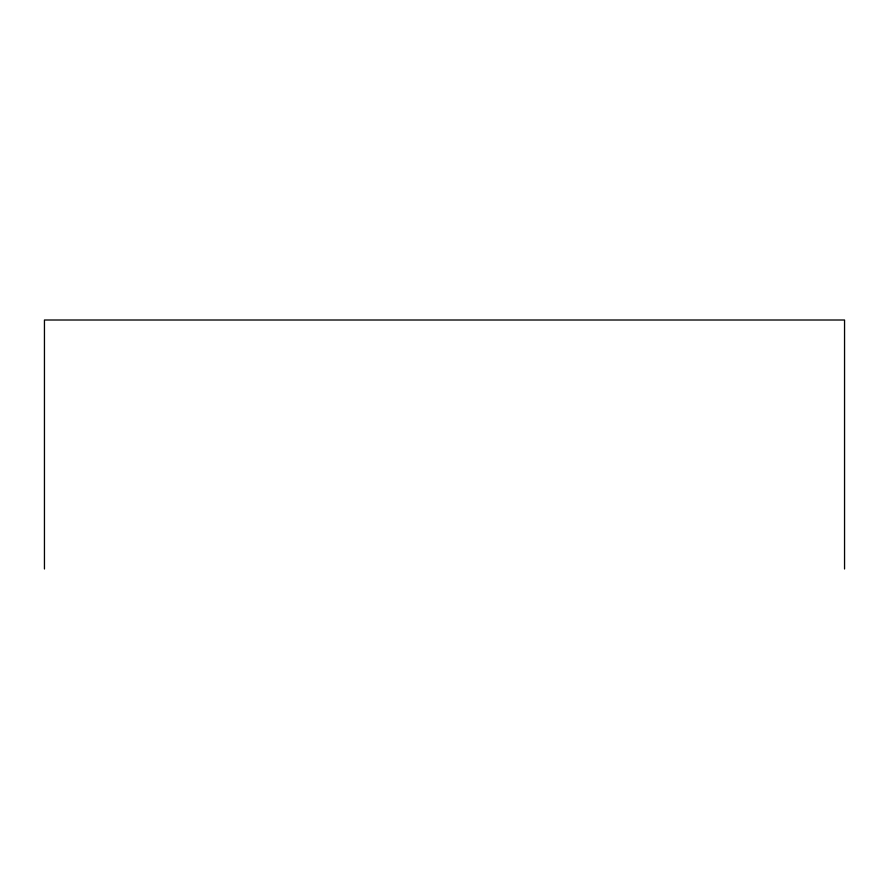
<?xml version="1.0" encoding="UTF-8"?>
<svg xmlns="http://www.w3.org/2000/svg" width="889" height="889" viewBox="0 0 889 889"><rect width="100%" height="100%" fill="white"/><g stroke="black" fill="none" stroke-linecap="round" stroke-linejoin="round"><path stroke-width="1.33" d="M844.55 568.993L844.55 320.007L44.45 320.007L44.45 568.993"/></g></svg>
